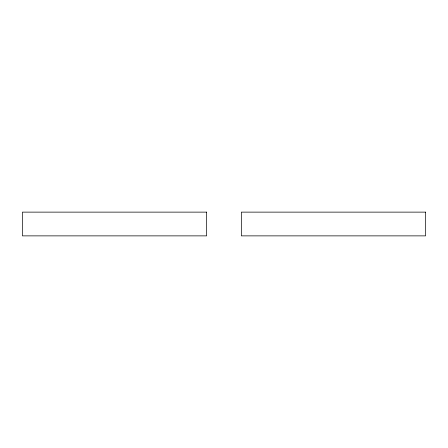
<?xml version="1.0" encoding="UTF-8"?>
<svg xmlns="http://www.w3.org/2000/svg" width="448" height="448" viewBox="0 0 448 448"><rect width="100%" height="100%" fill="white"/><g stroke="black" fill="none" stroke-linecap="round" stroke-linejoin="round"><path stroke-width="0.67" d="M206.657 212.128L22.4 212.128L22.4 235.872L206.657 235.872L206.657 212.128M425.6 212.128L241.343 212.128L241.343 235.872L425.6 235.872L425.6 212.128"/></g></svg>
